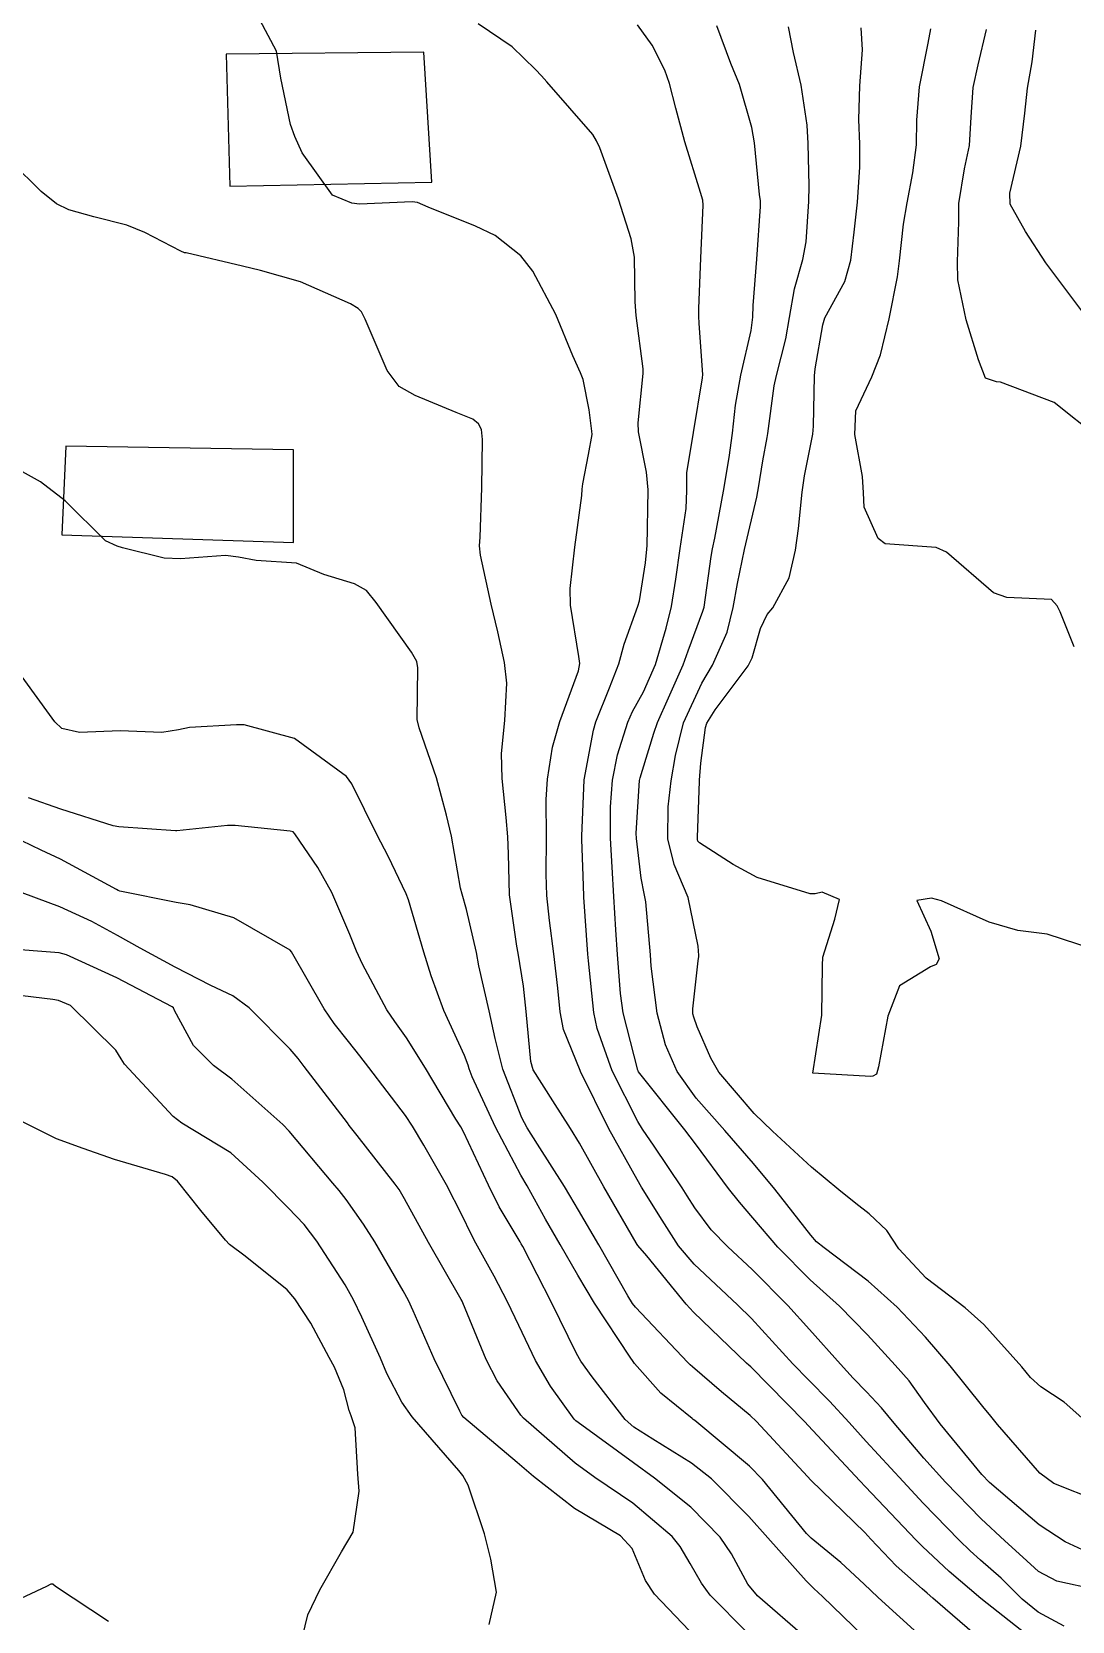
# Model space of a CAD drawing. Header units: metres. Extents: x 318500 to 325275, y 7408834 to 7428799.
# Drawn here: x 322119.8 to 322155.6, y 7422839.9 to 7422894.6 of the extents above; entities that cross this region are included whole.
import ezdxf

# ---------------------------------------------------------------- set-up
doc = ezdxf.new("R2010")
doc.units = ezdxf.units.M
doc.header["$MEASUREMENT"] = 0
for name, color, linetype in [('Curvas de Nivel 1m', 11, 'Continuous'), ('Curvas de Nivel 5m', 15, 'Continuous'), ('Edificações', 30, 'Continuous'), ('Vias Primárias', 230, 'Continuous')]:
    doc.layers.add(name, color=color, linetype=linetype)

msp = doc.modelspace()

# ---------------------------------------------------------------- linework, layer by layer
at = {"layer": 'Curvas de Nivel 1m', "flags": 128}
for points, elevation in [([(322155.366, 7422839.737), (322154.474, 7422840.219), (322153.925, 7422840.658), (322153.197, 7422841.379), (322152.493, 7422842.008), (322152.133, 7422842.32), (322151.753, 7422842.687), (322150.519, 7422843.97), (322149.823, 7422844.711), (322148.55, 7422846.09), (322147.964, 7422846.739), (322147.293, 7422847.475), (322146.574, 7422848.205), (322146.027, 7422848.766), (322144.603, 7422850.317), (322144.124, 7422850.787), (322142.631, 7422852.191), (322142.098, 7422852.818), (322141.527, 7422853.705), (322140.821, 7422854.838), (322140.664, 7422855.1), (322139.695, 7422856.85), (322138.72, 7422858.827), (322138.707, 7422858.86), (322138.137, 7422860.272), (322138.019, 7422860.871), (322137.934, 7422861.69), (322137.796, 7422862.875), (322137.646, 7422864.018), (322137.559, 7422864.879), (322137.54, 7422865.612), (322137.552, 7422866.879), (322137.54, 7422868.179), (322137.577, 7422868.879), (322137.753, 7422869.99), (322138.002, 7422870.873), (322138.647, 7422872.613), (322138.697, 7422872.863), (322138.666, 7422873.102), (322138.372, 7422874.868), (322138.366, 7422875.442), (322138.527, 7422876.866), (322138.759, 7422878.644), (322138.777, 7422878.863), (322138.795, 7422879.051), (322138.998, 7422880.056), (322139.115, 7422880.752), (322139.111, 7422880.859), (322139.017, 7422881.591), (322138.806, 7422882.641), (322138.723, 7422882.865), (322138.451, 7422883.457), (322137.871, 7422884.878), (322137.082, 7422886.365), (322136.668, 7422886.896), (322135.781, 7422887.594), (322135.1, 7422887.911), (322133.473, 7422888.569), (322133.108, 7422888.726), (322132.918, 7422888.752), (322131.107, 7422888.676), (322130.84, 7422888.707), (322130.18, 7422888.984), (322129.132, 7422890.446), (322128.886, 7422891.003), (322128.732, 7422891.418), (322128.399, 7422893.008), (322128.251, 7422893.937), (322127.679, 7422895.015)], 761), ([(322156.484, 7422840.977), (322155.122, 7422841.276), (322154.49, 7422841.615), (322153.943, 7422842.106), (322153.331, 7422842.668), (322152.511, 7422843.426), (322151.287, 7422844.692), (322150.542, 7422845.509), (322149.518, 7422846.716), (322149.085, 7422847.242), (322148.571, 7422847.8), (322148.111, 7422848.273), (322147.676, 7422848.744), (322146.598, 7422849.942), (322145.852, 7422850.768), (322144.628, 7422852.005), (322143.787, 7422852.793), (322143.218, 7422853.374), (322142.653, 7422854.126), (322142.392, 7422854.548), (322142.219, 7422854.817), (322141.259, 7422856.254), (322140.854, 7422856.838), (322140.694, 7422857.097), (322139.81, 7422858.849), (322139.29, 7422860.299), (322139.176, 7422860.856), (322138.989, 7422862.635), (322138.974, 7422862.858), (322138.833, 7422864.827), (322138.83, 7422864.86), (322138.807, 7422865.561), (322138.76, 7422866.802), (322138.761, 7422866.861), (322138.76, 7422866.921), (322138.85, 7422868.86), (322139.163, 7422870.57), (322139.243, 7422870.856), (322139.717, 7422872.027), (322140.039, 7422872.849), (322140.222, 7422873.535), (322140.694, 7422874.842), (322140.754, 7422875.021), (322140.952, 7422876.326), (322141.003, 7422876.796), (322141.005, 7422876.839), (322141.014, 7422876.892), (322141.047, 7422878.839), (322140.989, 7422879.447), (322140.72, 7422880.843), (322140.703, 7422881.153), (322140.871, 7422882.842), (322140.872, 7422883.002), (322140.635, 7422884.844), (322140.599, 7422885.312), (322140.573, 7422886.845), (322140.465, 7422887.477), (322140.024, 7422888.851), (322139.382, 7422890.612), (322139.273, 7422890.859), (322139.143, 7422891.076), (322137.56, 7422892.884), (322137.373, 7422893.088), (322137.174, 7422893.312), (322136.364, 7422894.084), (322135.19, 7422894.885)], 762), ([(322156.157, 7422842.285), (322155.405, 7422842.636), (322154.509, 7422843.225), (322152.796, 7422844.676), (322152.534, 7422844.953), (322151.102, 7422846.695), (322150.567, 7422847.433), (322150.038, 7422848.172), (322149.557, 7422848.715), (322148.596, 7422849.764), (322147.639, 7422850.745), (322146.623, 7422851.653), (322145.516, 7422852.771), (322144.65, 7422853.786), (322144.192, 7422854.323), (322143.812, 7422854.793), (322142.683, 7422856.335), (322142.315, 7422856.816), (322140.72, 7422858.81), (322140.701, 7422858.84), (322140.692, 7422858.869), (322140.193, 7422860.845), (322140.091, 7422861.506), (322139.993, 7422862.848), (322139.934, 7422863.697), (322139.869, 7422864.849), (322139.804, 7422865.856), (322139.748, 7422866.851), (322139.75, 7422867.937), (322139.824, 7422868.85), (322139.991, 7422869.72), (322140.344, 7422870.845), (322140.512, 7422871.216), (322140.891, 7422871.892), (322141.298, 7422872.834), (322141.667, 7422874.081), (322141.852, 7422874.826), (322142.003, 7422875.765), (322142.148, 7422876.822), (322142.356, 7422878.201), (322142.381, 7422878.819), (322142.385, 7422879.423), (322142.609, 7422880.816), (322142.923, 7422882.697), (322142.925, 7422882.812), (322142.806, 7422884.563), (322142.793, 7422884.814), (322142.796, 7422885.083), (322142.861, 7422886.813), (322142.94, 7422888.645), (322142.925, 7422888.813), (322142.851, 7422889.077), (322142.308, 7422890.822), (322142.006, 7422891.979), (322141.783, 7422892.831), (322141.623, 7422893.282), (322141.183, 7422894.143), (322140.676, 7422894.845)], 763), ([(322156.521, 7422844.047), (322155.014, 7422844.643), (322154.535, 7422844.998), (322153.079, 7422846.672), (322152.844, 7422846.957), (322152.566, 7422847.298), (322151.45, 7422848.691), (322150.595, 7422849.68), (322149.62, 7422850.715), (322148.623, 7422851.609), (322147.106, 7422852.753), (322146.846, 7422852.961), (322146.644, 7422853.19), (322145.411, 7422854.772), (322144.673, 7422855.657), (322143.686, 7422856.795), (322142.706, 7422857.899), (322142.042, 7422858.82), (322141.643, 7422859.74), (322141.362, 7422860.831), (322141.151, 7422862.447), (322141.127, 7422862.835), (322140.971, 7422864.664), (322140.931, 7422864.838), (322140.907, 7422864.944), (322140.806, 7422865.473), (322140.647, 7422866.842), (322140.641, 7422867.024), (322140.75, 7422868.841), (322140.768, 7422868.924), (322140.855, 7422869.197), (322141.246, 7422870.463), (322141.368, 7422870.833), (322141.746, 7422871.684), (322142.252, 7422872.82), (322142.428, 7422873.297), (322142.928, 7422874.665), (322142.969, 7422874.77), (322142.978, 7422874.809), (322143.212, 7422876.55), (322143.259, 7422876.806), (322143.34, 7422877.181), (322143.643, 7422878.8), (322143.84, 7422879.955), (322143.954, 7422880.796), (322144.061, 7422881.758), (322144.234, 7422882.792), (322144.591, 7422884.323), (322144.651, 7422884.786), (322144.662, 7422885.191), (322144.787, 7422886.785), (322144.92, 7422888.595), (322144.914, 7422888.783), (322144.887, 7422889.01), (322144.714, 7422890.786), (322144.622, 7422891.314), (322144.196, 7422892.795), (322143.898, 7422893.52), (322143.417, 7422894.807)], 764), ([(322156.369, 7422863.033), (322154.783, 7422863.55), (322153.776, 7422863.675), (322152.789, 7422863.96), (322151.147, 7422864.697), (322150.801, 7422864.786), (322150.299, 7422864.708), (322150.784, 7422863.655), (322151.069, 7422862.697), (322150.965, 7422862.5), (322150.766, 7422862.42), (322149.701, 7422861.771), (322149.303, 7422860.722), (322148.976, 7422858.98), (322148.905, 7422858.727), (322148.787, 7422858.661), (322148.719, 7422858.651), (322146.72, 7422858.76), (322147.032, 7422860.756), (322147.048, 7422862.474), (322147.057, 7422862.756), (322147.477, 7422864.063), (322147.64, 7422864.747), (322147.041, 7422864.995), (322146.802, 7422864.933), (322146.622, 7422864.942), (322144.807, 7422865.497), (322143.97, 7422865.951), (322142.819, 7422866.688), (322142.764, 7422866.755), (322142.748, 7422866.811), (322142.751, 7422866.881), (322142.814, 7422868.811), (322142.816, 7422868.845), (322142.859, 7422869.431), (322143.026, 7422870.659), (322143.065, 7422870.807), (322143.356, 7422871.275), (322144.497, 7422872.786), (322144.629, 7422873.06), (322144.919, 7422874.072), (322145.151, 7422874.553), (322145.341, 7422874.776), (322145.902, 7422875.814), (322146.117, 7422876.768), (322146.219, 7422877.516), (322146.356, 7422878.766), (322146.429, 7422879.325), (322146.713, 7422880.763), (322146.739, 7422881.038), (322146.77, 7422882.763), (322146.799, 7422883.006), (322147.058, 7422884.523), (322147.133, 7422884.759), (322147.819, 7422886.009), (322148.027, 7422886.746), (322148.141, 7422887.708), (322148.254, 7422888.743), (322148.341, 7422889.95), (322148.338, 7422890.742), (322148.303, 7422891.592), (322148.341, 7422892.742), (322148.426, 7422893.985), (322148.377, 7422894.742)], 766), ([(322155.714, 7422873.44), (322155.238, 7422874.645), (322155.132, 7422874.846), (322154.936, 7422875.067), (322153.399, 7422875.135), (322152.939, 7422875.298), (322151.315, 7422876.696), (322150.962, 7422876.859), (322149.214, 7422876.978), (322148.964, 7422877.169), (322148.484, 7422878.246), (322148.461, 7422878.738), (322148.431, 7422879.296), (322148.162, 7422880.743), (322148.204, 7422881.561), (322148.747, 7422882.734), (322149.048, 7422883.489), (322149.346, 7422884.726), (322149.632, 7422886.172), (322149.7, 7422886.721), (322149.845, 7422887.983), (322149.97, 7422888.717), (322150.165, 7422889.749), (322150.282, 7422890.713), (322150.303, 7422891.562), (322150.388, 7422892.712), (322150.687, 7422894.217), (322150.777, 7422894.714)], 767), ([(322156.549, 7422880.627), (322155.028, 7422881.85), (322153.174, 7422882.542), (322153.038, 7422882.564), (322152.664, 7422882.684), (322152.421, 7422883.311), (322151.993, 7422884.691), (322151.709, 7422886.065), (322151.703, 7422886.694), (322151.743, 7422888.061), (322151.75, 7422888.694), (322151.935, 7422889.889), (322152.111, 7422890.69), (322152.175, 7422891.67), (322152.237, 7422892.689), (322152.405, 7422893.465), (322152.694, 7422894.688)], 768), ([(322156.259, 7422884.632), (322155.083, 7422886.197), (322154.744, 7422886.655), (322154.043, 7422887.729), (322153.514, 7422888.674), (322153.502, 7422889.053), (322153.879, 7422890.669), (322154.018, 7422891.806), (322154.109, 7422892.666), (322154.27, 7422893.577), (322154.395, 7422894.662)], 769), ([(322152.459, 7422839.308), (322150.852, 7422840.696), (322150.654, 7422840.871), (322150.483, 7422841.019), (322149.584, 7422841.807), (322148.72, 7422842.727), (322148.503, 7422842.959), (322146.652, 7422844.758), (322146.532, 7422844.886), (322144.783, 7422846.778), (322144.562, 7422846.988), (322143.575, 7422847.8), (322142.578, 7422848.659), (322142.5, 7422848.732), (322142.419, 7422848.812), (322140.608, 7422850.707), (322140.511, 7422850.841), (322140.351, 7422851.105), (322139.352, 7422852.853), (322138.652, 7422854.048), (322138.352, 7422854.56), (322138.168, 7422854.867), (322137.239, 7422856.325), (322136.879, 7422856.887), (322136.695, 7422857.232), (322136.046, 7422858.9), (322135.786, 7422859.96), (322135.572, 7422860.908), (322135.222, 7422862.455), (322135.133, 7422862.915), (322134.792, 7422864.395), (322134.642, 7422864.922), (322134.592, 7422865.132), (322134.273, 7422866.925), (322134.109, 7422867.649), (322133.757, 7422868.931), (322133.165, 7422870.648), (322133.099, 7422870.938), (322133.118, 7422872.718), (322133.078, 7422872.938), (322132.905, 7422873.254), (322131.682, 7422874.959), (322131.348, 7422875.376), (322130.936, 7422875.608), (322129.887, 7422875.933), (322128.943, 7422876.318), (322127.549, 7422876.409), (322126.945, 7422876.524), (322126.498, 7422876.579), (322124.944, 7422876.466), (322124.379, 7422876.493), (322122.948, 7422876.846), (322122.765, 7422876.899), (322122.37, 7422877.086), (322120.971, 7422878.467), (322120.129, 7422879.113), (322118.989, 7422879.75)], 759), ([(322150.46, 7422839.367), (322148.962, 7422840.723), (322148.71, 7422840.955), (322148.484, 7422841.178), (322147.677, 7422841.928), (322146.666, 7422842.758), (322146.502, 7422842.921), (322144.98, 7422844.775), (322144.537, 7422845.236), (322142.65, 7422846.809), (322142.599, 7422846.848), (322142.561, 7422846.879), (322141.489, 7422847.746), (322140.579, 7422848.77), (322140.53, 7422848.84), (322140.433, 7422848.991), (322139.203, 7422850.854), (322138.624, 7422851.812), (322138.017, 7422852.869), (322137.516, 7422853.745), (322136.878, 7422854.887), (322136.665, 7422855.256), (322135.787, 7422856.904), (322134.99, 7422858.642), (322134.885, 7422858.918), (322134.847, 7422859.044), (322134.725, 7422859.375), (322134.012, 7422860.927), (322133.575, 7422862.115), (322133.33, 7422862.934), (322132.797, 7422864.735), (322132.719, 7422864.941), (322132.092, 7422866.23), (322131.714, 7422866.957), (322130.846, 7422868.728), (322130.665, 7422868.973), (322128.869, 7422870.282), (322127.137, 7422870.756), (322126.876, 7422870.759), (322125.258, 7422870.66), (322124.873, 7422870.586), (322124.304, 7422870.491), (322122.865, 7422870.551), (322121.469, 7422870.489), (322120.865, 7422870.632), (322120.617, 7422870.853), (322120.435, 7422871.107), (322119.16, 7422872.862)], 758), ([(322148.46, 7422839.384), (322147.051, 7422840.751), (322146.754, 7422841.027), (322146.485, 7422841.287), (322145.167, 7422842.773), (322144.511, 7422843.507), (322143.226, 7422844.8), (322142.538, 7422845.343), (322141.208, 7422846.173), (322140.556, 7422846.581), (322140.261, 7422846.843), (322139.116, 7422848.313), (322138.734, 7422848.858), (322138.584, 7422849.12), (322137.72, 7422850.873), (322136.732, 7422852.795), (322136.681, 7422852.889), (322136.665, 7422852.915), (322136.641, 7422852.958), (322135.92, 7422854.168), (322135.551, 7422854.907), (322134.687, 7422856.741), (322134.593, 7422856.921), (322134.432, 7422857.185), (322133.377, 7422858.933), (322132.73, 7422859.977), (322132.33, 7422860.54), (322132.052, 7422860.95), (322131.213, 7422862.513), (322131.003, 7422862.967), (322130.778, 7422863.533), (322130.157, 7422864.98), (322129.67, 7422865.848), (322128.884, 7422866.999), (322128.821, 7422867.067), (322128.728, 7422867.094), (322126.824, 7422867.291), (322126.562, 7422867.286), (322124.821, 7422867.104), (322124.771, 7422867.101), (322122.822, 7422867.242), (322122.623, 7422867.282), (322120.831, 7422867.851), (322119.717, 7422868.236)], 757), ([(322146.459, 7422839.359), (322144.809, 7422840.777), (322144.484, 7422841.18), (322143.921, 7422842.216), (322143.528, 7422842.795), (322142.515, 7422843.829), (322141.272, 7422844.829), (322140.538, 7422845.358), (322138.76, 7422846.655), (322138.559, 7422846.804), (322138.501, 7422846.861), (322137.686, 7422847.989), (322137.165, 7422848.881), (322136.598, 7422850.076), (322136.21, 7422850.896), (322135.746, 7422851.781), (322135.112, 7422852.913), (322134.95, 7422853.223), (322134.649, 7422853.867), (322134.106, 7422854.926), (322133.329, 7422856.284), (322132.94, 7422856.937), (322132.696, 7422857.308), (322131.436, 7422858.959), (322131.121, 7422859.361), (322130.729, 7422859.855), (322130.238, 7422860.48), (322129.894, 7422860.983), (322128.769, 7422862.938), (322128.717, 7422863.001), (322126.786, 7422864.115), (322125.282, 7422864.554), (322124.794, 7422864.637), (322122.853, 7422865.026), (322122.8, 7422865.049), (322122.744, 7422865.081), (322120.81, 7422866.125), (322120.146, 7422866.443), (322118.819, 7422867.08)], 756), ([(322142.462, 7422839.583), (322141.261, 7422840.828), (322140.954, 7422841.302), (322140.496, 7422842.401), (322140.095, 7422842.844), (322138.514, 7422843.785), (322137.101, 7422844.881), (322136.537, 7422845.37), (322134.7, 7422846.918), (322134.636, 7422846.994), (322134.562, 7422847.127), (322133.675, 7422848.929), (322132.958, 7422850.583), (322132.801, 7422850.938), (322132.615, 7422851.279), (322131.634, 7422852.955), (322131.251, 7422853.566), (322130.654, 7422854.417), (322130.409, 7422854.725), (322130.195, 7422854.977), (322128.687, 7422856.768), (322128.467, 7422857.002), (322126.713, 7422858.553), (322126.086, 7422859.03), (322125.399, 7422859.712), (322124.739, 7422860.926), (322124.704, 7422861.015), (322124.657, 7422861.051), (322122.755, 7422862.05), (322121.026, 7422862.838), (322120.767, 7422862.908), (322118.841, 7422863.057)], 754), ([(322135.578, 7422839.788), (322135.822, 7422840.9), (322135.629, 7422842.04), (322135.41, 7422842.906), (322134.854, 7422844.587), (322134.668, 7422844.918), (322134.532, 7422845.085), (322132.925, 7422846.936), (322132.565, 7422847.438), (322132.053, 7422848.426), (322131.827, 7422848.951), (322131.193, 7422850.37), (322130.903, 7422850.966), (322130.618, 7422851.479), (322129.643, 7422852.985), (322129.208, 7422853.554), (322128.651, 7422854.134), (322127.784, 7422855.009), (322126.675, 7422856.02), (322124.993, 7422857.045), (322124.693, 7422857.268), (322123.018, 7422859.076), (322122.901, 7422859.257), (322122.725, 7422859.56), (322121.157, 7422861.096), (322120.742, 7422861.262), (322120.551, 7422861.295), (322118.746, 7422861.515)], 753), ([(322129.061, 7422838.991), (322129.336, 7422840.118), (322129.746, 7422840.981), (322130.493, 7422842.29), (322130.887, 7422842.964), (322131.102, 7422844.381), (322131.047, 7422844.962), (322130.955, 7422846.563), (322130.819, 7422846.966), (322130.752, 7422847.157), (322130.569, 7422847.864), (322130.25, 7422848.648), (322130.067, 7422848.978), (322129.43, 7422850.155), (322128.88, 7422850.996), (322128.615, 7422851.303), (322127.178, 7422852.469), (322126.638, 7422852.869), (322126.493, 7422853.022), (322125.651, 7422854.036), (322124.849, 7422855.047), (322124.662, 7422855.192), (322124.434, 7422855.283), (322122.671, 7422855.795), (322121.598, 7422856.168), (322120.681, 7422856.502), (322119.437, 7422857.119)], 752), ([(322122.462, 7422839.891), (322120.648, 7422841.097), (322120.554, 7422841.172), (322120.481, 7422841.174), (322120.329, 7422841.102), (322119.078, 7422840.514)], 751)]:
    msp.add_lwpolyline(points, dxfattribs=dict(at, elevation=elevation))
at = {"layer": 'Curvas de Nivel 5m', "flags": 128}
for points, elevation in [([(322156.289, 7422846.624), (322155.375, 7422847.445), (322154.573, 7422847.965), (322154.217, 7422848.296), (322153.91, 7422848.66), (322152.602, 7422850.115), (322151.966, 7422850.686), (322150.625, 7422851.706), (322149.684, 7422852.714), (322149.271, 7422853.346), (322148.652, 7422853.918), (322148.196, 7422854.277), (322147.615, 7422854.746), (322146.671, 7422855.525), (322145.328, 7422856.774), (322144.699, 7422857.378), (322143.478, 7422858.799), (322143.203, 7422859.281), (322142.736, 7422860.36), (322142.619, 7422860.692), (322142.592, 7422860.812), (322142.581, 7422860.974), (322142.767, 7422862.628), (322142.794, 7422862.786), (322142.792, 7422862.81), (322142.775, 7422863.135), (322142.423, 7422864.816), (322141.939, 7422865.95), (322141.729, 7422866.826), (322141.737, 7422867.926), (322141.838, 7422868.825), (322141.989, 7422869.697), (322142.269, 7422870.819), (322142.894, 7422872.186), (322143.258, 7422872.805), (322143.766, 7422873.948), (322143.975, 7422874.794), (322144.12, 7422875.615), (322144.369, 7422876.789), (322144.789, 7422878.594), (322144.826, 7422878.782), (322144.85, 7422878.914), (322144.996, 7422879.845), (322145.141, 7422880.646), (322145.163, 7422880.778), (322145.392, 7422882.419), (322145.462, 7422882.776), (322145.788, 7422884.037), (322145.92, 7422884.771), (322146.088, 7422885.757), (322146.375, 7422886.767), (322146.49, 7422887.372), (322146.576, 7422888.765), (322146.59, 7422889.3), (322146.562, 7422890.766), (322146.525, 7422891.391), (322146.313, 7422892.769), (322146.053, 7422893.899), (322145.884, 7422894.773)], 765), ([(322154.457, 7422839.142), (322152.498, 7422840.68), (322151.411, 7422841.612), (322150.498, 7422842.469), (322150.38, 7422842.583), (322150.262, 7422842.704), (322148.527, 7422844.532), (322148.339, 7422844.733), (322146.558, 7422846.635), (322146.443, 7422846.761), (322144.579, 7422848.652), (322144.514, 7422848.715), (322144.437, 7422848.782), (322142.606, 7422850.537), (322142.352, 7422850.814), (322140.997, 7422852.473), (322140.695, 7422852.839), (322140.673, 7422852.873), (322140.641, 7422852.923), (322139.522, 7422854.851), (322138.682, 7422856.352), (322138.379, 7422856.865), (322137.769, 7422857.809), (322137.094, 7422858.884), (322137.004, 7422859.167), (322136.845, 7422860.888), (322136.753, 7422861.755), (322136.577, 7422862.893), (322136.528, 7422863.14), (322136.278, 7422864.898), (322136.234, 7422866.319), (322136.216, 7422866.899), (322136.16, 7422867.57), (322136.027, 7422868.902), (322136.002, 7422869.764), (322136.117, 7422870.901), (322136.178, 7422872.186), (322136.103, 7422872.902), (322135.871, 7422873.95), (322135.638, 7422874.909), (322135.273, 7422876.598), (322135.243, 7422876.916), (322135.262, 7422877.215), (322135.327, 7422878.915), (322135.349, 7422880.571), (322135.31, 7422880.915), (322135.204, 7422881.109), (322135.013, 7422881.269), (322134.434, 7422881.508), (322133.021, 7422882.087), (322132.474, 7422882.398), (322132.067, 7422882.954), (322131.31, 7422884.712), (322131.173, 7422884.968), (322131.062, 7422885.083), (322130.8, 7422885.238), (322129.075, 7422885.997), (322127.704, 7422886.391), (322127.083, 7422886.543), (322125.144, 7422886.994), (322125.089, 7422887.004), (322124.961, 7422887.052), (322123.72, 7422887.694), (322123.099, 7422887.951), (322121.957, 7422888.236), (322121.104, 7422888.479), (322120.682, 7422888.682), (322120.152, 7422889.114), (322119.125, 7422890.122)], 760), ([(322144.461, 7422839.514), (322143.183, 7422840.799), (322142.889, 7422841.209), (322142.491, 7422841.893), (322142.151, 7422842.47), (322141.872, 7422842.819), (322140.517, 7422843.969), (322139.211, 7422844.853), (322138.537, 7422845.338), (322136.755, 7422846.887), (322136.665, 7422846.992), (322136.562, 7422847.139), (322135.851, 7422848.179), (322135.469, 7422848.907), (322134.665, 7422850.863), (322134.641, 7422850.92), (322134.611, 7422850.973), (322133.483, 7422852.932), (322132.655, 7422854.443), (322132.472, 7422854.757), (322132.34, 7422854.945), (322131.031, 7422856.619), (322130.759, 7422856.969), (322130.691, 7422857.058), (322129.209, 7422858.993), (322128.996, 7422859.269), (322128.726, 7422859.588), (322127.308, 7422861.014), (322126.746, 7422861.422), (322125.996, 7422861.787), (322124.76, 7422862.408), (322123.56, 7422863.068), (322122.776, 7422863.502), (322121.892, 7422863.98), (322120.791, 7422864.494), (322119.095, 7422865.126)], 755)]:
    msp.add_lwpolyline(points, dxfattribs=dict(at, elevation=elevation))
at = {"layer": 'Edificações'}
for points in [[(322133.33, 7422893.902), (322126.515, 7422893.836), (322126.649, 7422889.294), (322133.598, 7422889.428)], [(322120.994, 7422880.349), (322120.861, 7422877.291), (322128.842, 7422877.025), (322128.842, 7422880.216)]]:
    msp.add_lwpolyline(points, close=True, dxfattribs=at)
at = {"layer": 'Vias Primárias'}
for points in [[(323715.644, 7420145.548, 0), (323709.04, 7420132.939)], [(323831.088, 7420001.787, 0), (323833.844, 7420008.443, 0.220888)]]:
    msp.add_lwpolyline(points, format="xyb", dxfattribs=at)

doc.saveas('drawing.dxf')
